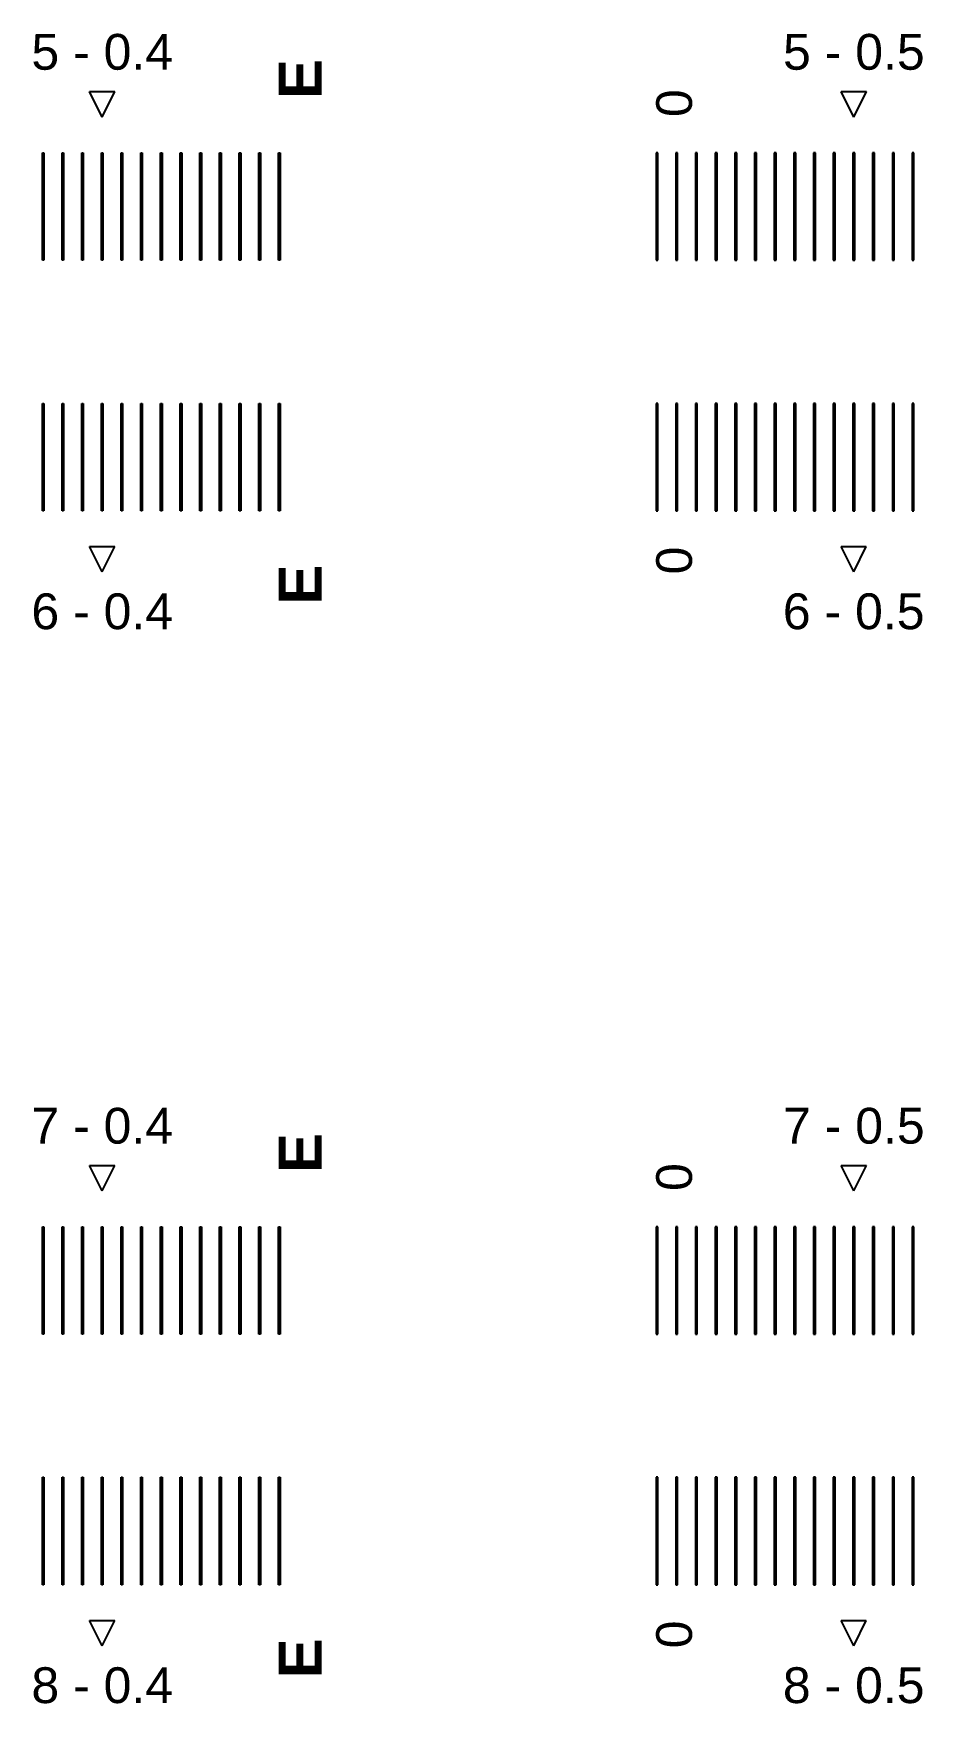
# Model space of a CAD drawing. Extents: x -24493 to 76507, y 84496 to 185496.
# Drawn here: x 24457.7 to 24706.2, y 114200.2 to 114666.7 of the extents above; entities that cross this region are included whole.
import ezdxf

# ---------------------------------------------------------------- set-up
doc = ezdxf.new("R2010")
doc.units = 13
doc.layers.add('CL - Label-1', color=120, linetype='Continuous')
doc.layers.add('CL - Label-2', color=132, linetype='Continuous')
doc.layers.add('CL - Sub-Micro', color=7, linetype='Continuous', true_color=0x47d1ff)
doc.styles.get("Standard").update_dxf_attribs({"font": 'arial.ttf'})

msp = doc.modelspace()

# ---------------------------------------------------------------- linework, layer by layer
at = {"layer": 'CL - Label-2'}
for p, q in [((24476.99, 114643.36), (24473.45, 114650.46)), ((24473.45, 114650.46), (24480.52, 114650.46)), ((24476.99, 114643.36), (24480.52, 114650.46)), ((24687.04, 114643.36), (24683.5, 114650.46)), ((24683.5, 114650.46), (24690.57, 114650.46)), ((24687.04, 114643.36), (24690.57, 114650.46)), ((24476.99, 114516.29), (24473.45, 114523.39)), ((24473.45, 114523.39), (24480.52, 114523.39)), ((24476.99, 114516.29), (24480.52, 114523.39)), ((24686.99, 114516.29), (24683.45, 114523.39)), ((24683.45, 114523.39), (24690.52, 114523.39)), ((24686.99, 114516.29), (24690.52, 114523.39)), ((24476.99, 114343.36), (24473.45, 114350.46)), ((24473.45, 114350.46), (24480.52, 114350.46)), ((24476.99, 114343.36), (24480.52, 114350.46)), ((24687.04, 114343.36), (24683.5, 114350.46)), ((24683.5, 114350.46), (24690.57, 114350.46)), ((24687.04, 114343.36), (24690.57, 114350.46)), ((24476.99, 114216.29), (24473.45, 114223.39)), ((24473.45, 114223.39), (24480.52, 114223.39)), ((24476.99, 114216.29), (24480.52, 114223.39)), ((24686.99, 114216.29), (24683.45, 114223.39)), ((24683.45, 114223.39), (24690.52, 114223.39)), ((24686.99, 114216.29), (24690.52, 114223.39))]:
    msp.add_line(p, q, dxfattribs=at)
at = {"layer": 'CL - Sub-Micro'}
for p, q in [((24460.29, 114633.36), (24460.69, 114633.36)), ((24460.29, 114603.36), (24460.29, 114633.36)), ((24460.69, 114633.36), (24460.69, 114603.36)), ((24465.79, 114633.36), (24466.19, 114633.36)), ((24465.79, 114603.36), (24465.79, 114633.36)), ((24466.19, 114633.36), (24466.19, 114603.36)), ((24471.29, 114633.36), (24471.69, 114633.36)), ((24471.29, 114603.36), (24471.29, 114633.36)), ((24471.69, 114633.36), (24471.69, 114603.36)), ((24476.79, 114633.36), (24477.19, 114633.36)), ((24476.79, 114603.36), (24476.79, 114633.36)), ((24477.19, 114633.36), (24477.19, 114603.36)), ((24482.29, 114633.36), (24482.69, 114633.36)), ((24482.29, 114603.36), (24482.29, 114633.36)), ((24482.69, 114633.36), (24482.69, 114603.36)), ((24487.79, 114633.36), (24488.19, 114633.36)), ((24487.79, 114603.36), (24487.79, 114633.36)), ((24488.19, 114633.36), (24488.19, 114603.36)), ((24493.29, 114633.36), (24493.69, 114633.36)), ((24493.29, 114603.36), (24493.29, 114633.36)), ((24493.69, 114633.36), (24493.69, 114603.36)), ((24498.79, 114633.36), (24499.19, 114633.36)), ((24498.79, 114603.36), (24498.79, 114633.36)), ((24499.19, 114633.36), (24499.19, 114603.36)), ((24504.29, 114633.36), (24504.69, 114633.36)), ((24504.29, 114603.36), (24504.29, 114633.36)), ((24504.69, 114633.36), (24504.69, 114603.36)), ((24509.79, 114633.36), (24510.19, 114633.36)), ((24509.79, 114603.36), (24509.79, 114633.36)), ((24510.19, 114633.36), (24510.19, 114603.36)), ((24515.29, 114633.36), (24515.69, 114633.36)), ((24515.29, 114603.36), (24515.29, 114633.36)), ((24515.69, 114633.36), (24515.69, 114603.36)), ((24520.79, 114633.36), (24521.19, 114633.36)), ((24520.79, 114603.36), (24520.79, 114633.36)), ((24521.19, 114633.36), (24521.19, 114603.36)), ((24526.29, 114633.36), (24526.69, 114633.36)), ((24526.29, 114603.36), (24526.29, 114633.36)), ((24526.69, 114633.36), (24526.69, 114603.36)), ((24631.79, 114633.36), (24631.79, 114603.36)), ((24632.29, 114633.36), (24631.79, 114633.36)), ((24632.29, 114603.36), (24632.29, 114633.36)), ((24637.29, 114633.36), (24637.29, 114603.36)), ((24637.79, 114633.36), (24637.29, 114633.36)), ((24637.79, 114603.36), (24637.79, 114633.36)), ((24642.79, 114633.36), (24642.79, 114603.36)), ((24643.29, 114633.36), (24642.79, 114633.36)), ((24643.29, 114603.36), (24643.29, 114633.36)), ((24648.29, 114633.36), (24648.29, 114603.36)), ((24648.79, 114633.36), (24648.29, 114633.36)), ((24648.79, 114603.36), (24648.79, 114633.36)), ((24653.79, 114633.36), (24653.79, 114603.36)), ((24654.29, 114633.36), (24653.79, 114633.36)), ((24654.29, 114603.36), (24654.29, 114633.36)), ((24659.29, 114633.36), (24659.29, 114603.36)), ((24659.79, 114633.36), (24659.29, 114633.36)), ((24659.79, 114603.36), (24659.79, 114633.36)), ((24664.79, 114633.36), (24664.79, 114603.36)), ((24665.29, 114633.36), (24664.79, 114633.36)), ((24665.29, 114603.36), (24665.29, 114633.36)), ((24670.29, 114633.36), (24670.29, 114603.36)), ((24670.79, 114633.36), (24670.29, 114633.36)), ((24670.79, 114603.36), (24670.79, 114633.36)), ((24675.79, 114633.36), (24675.79, 114603.36)), ((24676.29, 114633.36), (24675.79, 114633.36)), ((24676.29, 114603.36), (24676.29, 114633.36)), ((24681.29, 114633.36), (24681.29, 114603.36)), ((24681.79, 114633.36), (24681.29, 114633.36)), ((24681.79, 114603.36), (24681.79, 114633.36)), ((24686.79, 114633.36), (24686.79, 114603.36)), ((24687.29, 114633.36), (24686.79, 114633.36)), ((24687.29, 114603.36), (24687.29, 114633.36)), ((24692.29, 114633.36), (24692.29, 114603.36)), ((24692.79, 114633.36), (24692.29, 114633.36)), ((24692.79, 114603.36), (24692.79, 114633.36)), ((24697.79, 114633.36), (24697.79, 114603.36)), ((24698.29, 114633.36), (24697.79, 114633.36)), ((24698.29, 114603.36), (24698.29, 114633.36)), ((24703.29, 114633.36), (24703.29, 114603.36)), ((24703.79, 114633.36), (24703.29, 114633.36)), ((24703.79, 114603.36), (24703.79, 114633.36)), ((24460.69, 114603.36), (24460.29, 114603.36)), ((24466.19, 114603.36), (24465.79, 114603.36)), ((24471.69, 114603.36), (24471.29, 114603.36)), ((24477.19, 114603.36), (24476.79, 114603.36)), ((24482.69, 114603.36), (24482.29, 114603.36)), ((24488.19, 114603.36), (24487.79, 114603.36)), ((24493.69, 114603.36), (24493.29, 114603.36)), ((24499.19, 114603.36), (24498.79, 114603.36)), ((24504.69, 114603.36), (24504.29, 114603.36)), ((24510.19, 114603.36), (24509.79, 114603.36)), ((24515.69, 114603.36), (24515.29, 114603.36)), ((24521.19, 114603.36), (24520.79, 114603.36)), ((24526.69, 114603.36), (24526.29, 114603.36)), ((24631.79, 114603.36), (24632.29, 114603.36)), ((24637.29, 114603.36), (24637.79, 114603.36)), ((24642.79, 114603.36), (24643.29, 114603.36)), ((24648.29, 114603.36), (24648.79, 114603.36)), ((24653.79, 114603.36), (24654.29, 114603.36)), ((24659.29, 114603.36), (24659.79, 114603.36)), ((24664.79, 114603.36), (24665.29, 114603.36)), ((24670.29, 114603.36), (24670.79, 114603.36)), ((24675.79, 114603.36), (24676.29, 114603.36)), ((24681.29, 114603.36), (24681.79, 114603.36)), ((24686.79, 114603.36), (24687.29, 114603.36)), ((24692.29, 114603.36), (24692.79, 114603.36)), ((24697.79, 114603.36), (24698.29, 114603.36)), ((24703.29, 114603.36), (24703.79, 114603.36)), ((24460.29, 114563.36), (24460.69, 114563.36)), ((24460.29, 114533.36), (24460.29, 114563.36)), ((24460.69, 114563.36), (24460.69, 114533.36)), ((24465.79, 114563.36), (24466.19, 114563.36)), ((24465.79, 114533.36), (24465.79, 114563.36)), ((24466.19, 114563.36), (24466.19, 114533.36)), ((24471.29, 114563.36), (24471.69, 114563.36)), ((24471.29, 114533.36), (24471.29, 114563.36)), ((24471.69, 114563.36), (24471.69, 114533.36)), ((24476.79, 114563.36), (24477.19, 114563.36)), ((24476.79, 114533.36), (24476.79, 114563.36)), ((24477.19, 114563.36), (24477.19, 114533.36)), ((24482.29, 114563.36), (24482.69, 114563.36)), ((24482.29, 114533.36), (24482.29, 114563.36)), ((24482.69, 114563.36), (24482.69, 114533.36)), ((24487.79, 114563.36), (24488.19, 114563.36)), ((24487.79, 114533.36), (24487.79, 114563.36)), ((24488.19, 114563.36), (24488.19, 114533.36)), ((24493.29, 114563.36), (24493.69, 114563.36)), ((24493.29, 114533.36), (24493.29, 114563.36)), ((24493.69, 114563.36), (24493.69, 114533.36)), ((24498.79, 114563.36), (24499.19, 114563.36)), ((24498.79, 114533.36), (24498.79, 114563.36)), ((24499.19, 114563.36), (24499.19, 114533.36)), ((24504.29, 114563.36), (24504.69, 114563.36)), ((24504.29, 114533.36), (24504.29, 114563.36)), ((24504.69, 114563.36), (24504.69, 114533.36)), ((24509.79, 114563.36), (24510.19, 114563.36)), ((24509.79, 114533.36), (24509.79, 114563.36)), ((24510.19, 114563.36), (24510.19, 114533.36)), ((24515.29, 114563.36), (24515.69, 114563.36)), ((24515.29, 114533.36), (24515.29, 114563.36)), ((24515.69, 114563.36), (24515.69, 114533.36)), ((24520.79, 114563.36), (24521.19, 114563.36)), ((24520.79, 114533.36), (24520.79, 114563.36)), ((24521.19, 114563.36), (24521.19, 114533.36)), ((24526.29, 114563.36), (24526.69, 114563.36)), ((24526.29, 114533.36), (24526.29, 114563.36)), ((24526.69, 114563.36), (24526.69, 114533.36)), ((24631.79, 114563.36), (24631.79, 114533.36)), ((24632.29, 114563.36), (24631.79, 114563.36)), ((24632.29, 114533.36), (24632.29, 114563.36)), ((24637.29, 114563.36), (24637.29, 114533.36)), ((24637.79, 114563.36), (24637.29, 114563.36)), ((24637.79, 114533.36), (24637.79, 114563.36)), ((24642.79, 114563.36), (24642.79, 114533.36)), ((24643.29, 114563.36), (24642.79, 114563.36)), ((24643.29, 114533.36), (24643.29, 114563.36)), ((24648.29, 114563.36), (24648.29, 114533.36)), ((24648.79, 114563.36), (24648.29, 114563.36)), ((24648.79, 114533.36), (24648.79, 114563.36)), ((24653.79, 114563.36), (24653.79, 114533.36)), ((24654.29, 114563.36), (24653.79, 114563.36)), ((24654.29, 114533.36), (24654.29, 114563.36)), ((24659.29, 114563.36), (24659.29, 114533.36)), ((24659.79, 114563.36), (24659.29, 114563.36)), ((24659.79, 114533.36), (24659.79, 114563.36)), ((24664.79, 114563.36), (24664.79, 114533.36)), ((24665.29, 114563.36), (24664.79, 114563.36)), ((24665.29, 114533.36), (24665.29, 114563.36)), ((24670.29, 114563.36), (24670.29, 114533.36)), ((24670.79, 114563.36), (24670.29, 114563.36)), ((24670.79, 114533.36), (24670.79, 114563.36)), ((24675.79, 114563.36), (24675.79, 114533.36)), ((24676.29, 114563.36), (24675.79, 114563.36)), ((24676.29, 114533.36), (24676.29, 114563.36)), ((24681.29, 114563.36), (24681.29, 114533.36)), ((24681.79, 114563.36), (24681.29, 114563.36)), ((24681.79, 114533.36), (24681.79, 114563.36)), ((24686.79, 114563.36), (24686.79, 114533.36)), ((24687.29, 114563.36), (24686.79, 114563.36)), ((24687.29, 114533.36), (24687.29, 114563.36)), ((24692.29, 114563.36), (24692.29, 114533.36)), ((24692.79, 114563.36), (24692.29, 114563.36)), ((24692.79, 114533.36), (24692.79, 114563.36)), ((24697.79, 114563.36), (24697.79, 114533.36)), ((24698.29, 114563.36), (24697.79, 114563.36)), ((24698.29, 114533.36), (24698.29, 114563.36)), ((24703.29, 114563.36), (24703.29, 114533.36)), ((24703.79, 114563.36), (24703.29, 114563.36)), ((24703.79, 114533.36), (24703.79, 114563.36)), ((24460.69, 114533.36), (24460.29, 114533.36)), ((24466.19, 114533.36), (24465.79, 114533.36)), ((24471.69, 114533.36), (24471.29, 114533.36)), ((24477.19, 114533.36), (24476.79, 114533.36)), ((24482.69, 114533.36), (24482.29, 114533.36)), ((24488.19, 114533.36), (24487.79, 114533.36)), ((24493.69, 114533.36), (24493.29, 114533.36)), ((24499.19, 114533.36), (24498.79, 114533.36)), ((24504.69, 114533.36), (24504.29, 114533.36)), ((24510.19, 114533.36), (24509.79, 114533.36)), ((24515.69, 114533.36), (24515.29, 114533.36)), ((24521.19, 114533.36), (24520.79, 114533.36)), ((24526.69, 114533.36), (24526.29, 114533.36)), ((24631.79, 114533.36), (24632.29, 114533.36)), ((24637.29, 114533.36), (24637.79, 114533.36)), ((24642.79, 114533.36), (24643.29, 114533.36)), ((24648.29, 114533.36), (24648.79, 114533.36)), ((24653.79, 114533.36), (24654.29, 114533.36)), ((24659.29, 114533.36), (24659.79, 114533.36)), ((24664.79, 114533.36), (24665.29, 114533.36)), ((24670.29, 114533.36), (24670.79, 114533.36)), ((24675.79, 114533.36), (24676.29, 114533.36)), ((24681.29, 114533.36), (24681.79, 114533.36)), ((24686.79, 114533.36), (24687.29, 114533.36)), ((24692.29, 114533.36), (24692.79, 114533.36)), ((24697.79, 114533.36), (24698.29, 114533.36)), ((24703.29, 114533.36), (24703.79, 114533.36)), ((24460.29, 114333.36), (24460.69, 114333.36)), ((24460.29, 114303.36), (24460.29, 114333.36)), ((24460.69, 114333.36), (24460.69, 114303.36)), ((24465.79, 114333.36), (24466.19, 114333.36)), ((24465.79, 114303.36), (24465.79, 114333.36)), ((24466.19, 114333.36), (24466.19, 114303.36)), ((24471.29, 114333.36), (24471.69, 114333.36)), ((24471.29, 114303.36), (24471.29, 114333.36)), ((24471.69, 114333.36), (24471.69, 114303.36)), ((24476.79, 114333.36), (24477.19, 114333.36)), ((24476.79, 114303.36), (24476.79, 114333.36)), ((24477.19, 114333.36), (24477.19, 114303.36)), ((24482.29, 114333.36), (24482.69, 114333.36)), ((24482.29, 114303.36), (24482.29, 114333.36)), ((24482.69, 114333.36), (24482.69, 114303.36)), ((24487.79, 114333.36), (24488.19, 114333.36)), ((24487.79, 114303.36), (24487.79, 114333.36)), ((24488.19, 114333.36), (24488.19, 114303.36)), ((24493.29, 114333.36), (24493.69, 114333.36)), ((24493.29, 114303.36), (24493.29, 114333.36)), ((24493.69, 114333.36), (24493.69, 114303.36)), ((24498.79, 114333.36), (24499.19, 114333.36)), ((24498.79, 114303.36), (24498.79, 114333.36)), ((24499.19, 114333.36), (24499.19, 114303.36)), ((24504.29, 114333.36), (24504.69, 114333.36)), ((24504.29, 114303.36), (24504.29, 114333.36)), ((24504.69, 114333.36), (24504.69, 114303.36)), ((24509.79, 114333.36), (24510.19, 114333.36)), ((24509.79, 114303.36), (24509.79, 114333.36)), ((24510.19, 114333.36), (24510.19, 114303.36)), ((24515.29, 114333.36), (24515.69, 114333.36)), ((24515.29, 114303.36), (24515.29, 114333.36)), ((24515.69, 114333.36), (24515.69, 114303.36)), ((24520.79, 114333.36), (24521.19, 114333.36)), ((24520.79, 114303.36), (24520.79, 114333.36)), ((24521.19, 114333.36), (24521.19, 114303.36)), ((24526.29, 114333.36), (24526.69, 114333.36)), ((24526.29, 114303.36), (24526.29, 114333.36)), ((24526.69, 114333.36), (24526.69, 114303.36)), ((24631.79, 114333.36), (24631.79, 114303.36)), ((24632.29, 114333.36), (24631.79, 114333.36)), ((24632.29, 114303.36), (24632.29, 114333.36)), ((24637.29, 114333.36), (24637.29, 114303.36)), ((24637.79, 114333.36), (24637.29, 114333.36)), ((24637.79, 114303.36), (24637.79, 114333.36)), ((24642.79, 114333.36), (24642.79, 114303.36)), ((24643.29, 114333.36), (24642.79, 114333.36)), ((24643.29, 114303.36), (24643.29, 114333.36)), ((24648.29, 114333.36), (24648.29, 114303.36)), ((24648.79, 114333.36), (24648.29, 114333.36)), ((24648.79, 114303.36), (24648.79, 114333.36)), ((24653.79, 114333.36), (24653.79, 114303.36)), ((24654.29, 114333.36), (24653.79, 114333.36)), ((24654.29, 114303.36), (24654.29, 114333.36)), ((24659.29, 114333.36), (24659.29, 114303.36)), ((24659.79, 114333.36), (24659.29, 114333.36)), ((24659.79, 114303.36), (24659.79, 114333.36)), ((24664.79, 114333.36), (24664.79, 114303.36)), ((24665.29, 114333.36), (24664.79, 114333.36)), ((24665.29, 114303.36), (24665.29, 114333.36)), ((24670.29, 114333.36), (24670.29, 114303.36)), ((24670.79, 114333.36), (24670.29, 114333.36)), ((24670.79, 114303.36), (24670.79, 114333.36)), ((24675.79, 114333.36), (24675.79, 114303.36)), ((24676.29, 114333.36), (24675.79, 114333.36)), ((24676.29, 114303.36), (24676.29, 114333.36)), ((24681.29, 114333.36), (24681.29, 114303.36)), ((24681.79, 114333.36), (24681.29, 114333.36)), ((24681.79, 114303.36), (24681.79, 114333.36)), ((24686.79, 114333.36), (24686.79, 114303.36)), ((24687.29, 114333.36), (24686.79, 114333.36)), ((24687.29, 114303.36), (24687.29, 114333.36)), ((24692.29, 114333.36), (24692.29, 114303.36)), ((24692.79, 114333.36), (24692.29, 114333.36)), ((24692.79, 114303.36), (24692.79, 114333.36)), ((24697.79, 114333.36), (24697.79, 114303.36)), ((24698.29, 114333.36), (24697.79, 114333.36)), ((24698.29, 114303.36), (24698.29, 114333.36)), ((24703.29, 114333.36), (24703.29, 114303.36)), ((24703.79, 114333.36), (24703.29, 114333.36)), ((24703.79, 114303.36), (24703.79, 114333.36)), ((24460.69, 114303.36), (24460.29, 114303.36)), ((24466.19, 114303.36), (24465.79, 114303.36)), ((24471.69, 114303.36), (24471.29, 114303.36)), ((24477.19, 114303.36), (24476.79, 114303.36)), ((24482.69, 114303.36), (24482.29, 114303.36)), ((24488.19, 114303.36), (24487.79, 114303.36)), ((24493.69, 114303.36), (24493.29, 114303.36)), ((24499.19, 114303.36), (24498.79, 114303.36)), ((24504.69, 114303.36), (24504.29, 114303.36)), ((24510.19, 114303.36), (24509.79, 114303.36)), ((24515.69, 114303.36), (24515.29, 114303.36)), ((24521.19, 114303.36), (24520.79, 114303.36)), ((24526.69, 114303.36), (24526.29, 114303.36)), ((24631.79, 114303.36), (24632.29, 114303.36)), ((24637.29, 114303.36), (24637.79, 114303.36)), ((24642.79, 114303.36), (24643.29, 114303.36)), ((24648.29, 114303.36), (24648.79, 114303.36)), ((24653.79, 114303.36), (24654.29, 114303.36)), ((24659.29, 114303.36), (24659.79, 114303.36)), ((24664.79, 114303.36), (24665.29, 114303.36)), ((24670.29, 114303.36), (24670.79, 114303.36)), ((24675.79, 114303.36), (24676.29, 114303.36)), ((24681.29, 114303.36), (24681.79, 114303.36)), ((24686.79, 114303.36), (24687.29, 114303.36)), ((24692.29, 114303.36), (24692.79, 114303.36)), ((24697.79, 114303.36), (24698.29, 114303.36)), ((24703.29, 114303.36), (24703.79, 114303.36)), ((24460.29, 114263.36), (24460.69, 114263.36)), ((24460.29, 114233.36), (24460.29, 114263.36)), ((24460.69, 114263.36), (24460.69, 114233.36)), ((24465.79, 114263.36), (24466.19, 114263.36)), ((24465.79, 114233.36), (24465.79, 114263.36)), ((24466.19, 114263.36), (24466.19, 114233.36)), ((24471.29, 114263.36), (24471.69, 114263.36)), ((24471.29, 114233.36), (24471.29, 114263.36)), ((24471.69, 114263.36), (24471.69, 114233.36)), ((24476.79, 114263.36), (24477.19, 114263.36)), ((24476.79, 114233.36), (24476.79, 114263.36)), ((24477.19, 114263.36), (24477.19, 114233.36)), ((24482.29, 114263.36), (24482.69, 114263.36)), ((24482.29, 114233.36), (24482.29, 114263.36)), ((24482.69, 114263.36), (24482.69, 114233.36)), ((24487.79, 114263.36), (24488.19, 114263.36)), ((24487.79, 114233.36), (24487.79, 114263.36)), ((24488.19, 114263.36), (24488.19, 114233.36)), ((24493.29, 114263.36), (24493.69, 114263.36)), ((24493.29, 114233.36), (24493.29, 114263.36)), ((24493.69, 114263.36), (24493.69, 114233.36)), ((24498.79, 114263.36), (24499.19, 114263.36)), ((24498.79, 114233.36), (24498.79, 114263.36)), ((24499.19, 114263.36), (24499.19, 114233.36)), ((24504.29, 114263.36), (24504.69, 114263.36)), ((24504.29, 114233.36), (24504.29, 114263.36)), ((24504.69, 114263.36), (24504.69, 114233.36)), ((24509.79, 114263.36), (24510.19, 114263.36)), ((24509.79, 114233.36), (24509.79, 114263.36)), ((24510.19, 114263.36), (24510.19, 114233.36)), ((24515.29, 114263.36), (24515.69, 114263.36)), ((24515.29, 114233.36), (24515.29, 114263.36)), ((24515.69, 114263.36), (24515.69, 114233.36)), ((24520.79, 114263.36), (24521.19, 114263.36)), ((24520.79, 114233.36), (24520.79, 114263.36)), ((24521.19, 114263.36), (24521.19, 114233.36)), ((24526.29, 114263.36), (24526.69, 114263.36)), ((24526.29, 114233.36), (24526.29, 114263.36)), ((24526.69, 114263.36), (24526.69, 114233.36)), ((24631.79, 114263.36), (24631.79, 114233.36)), ((24632.29, 114263.36), (24631.79, 114263.36)), ((24632.29, 114233.36), (24632.29, 114263.36)), ((24637.29, 114263.36), (24637.29, 114233.36)), ((24637.79, 114263.36), (24637.29, 114263.36)), ((24637.79, 114233.36), (24637.79, 114263.36)), ((24642.79, 114263.36), (24642.79, 114233.36)), ((24643.29, 114263.36), (24642.79, 114263.36)), ((24643.29, 114233.36), (24643.29, 114263.36)), ((24648.29, 114263.36), (24648.29, 114233.36)), ((24648.79, 114263.36), (24648.29, 114263.36)), ((24648.79, 114233.36), (24648.79, 114263.36)), ((24653.79, 114263.36), (24653.79, 114233.36)), ((24654.29, 114263.36), (24653.79, 114263.36)), ((24654.29, 114233.36), (24654.29, 114263.36)), ((24659.29, 114263.36), (24659.29, 114233.36)), ((24659.79, 114263.36), (24659.29, 114263.36)), ((24659.79, 114233.36), (24659.79, 114263.36)), ((24664.79, 114263.36), (24664.79, 114233.36)), ((24665.29, 114263.36), (24664.79, 114263.36)), ((24665.29, 114233.36), (24665.29, 114263.36)), ((24670.29, 114263.36), (24670.29, 114233.36)), ((24670.79, 114263.36), (24670.29, 114263.36)), ((24670.79, 114233.36), (24670.79, 114263.36)), ((24675.79, 114263.36), (24675.79, 114233.36)), ((24676.29, 114263.36), (24675.79, 114263.36)), ((24676.29, 114233.36), (24676.29, 114263.36)), ((24681.29, 114263.36), (24681.29, 114233.36)), ((24681.79, 114263.36), (24681.29, 114263.36)), ((24681.79, 114233.36), (24681.79, 114263.36)), ((24686.79, 114263.36), (24686.79, 114233.36)), ((24687.29, 114263.36), (24686.79, 114263.36)), ((24687.29, 114233.36), (24687.29, 114263.36)), ((24692.29, 114263.36), (24692.29, 114233.36)), ((24692.79, 114263.36), (24692.29, 114263.36)), ((24692.79, 114233.36), (24692.79, 114263.36)), ((24697.79, 114263.36), (24697.79, 114233.36)), ((24698.29, 114263.36), (24697.79, 114263.36)), ((24698.29, 114233.36), (24698.29, 114263.36)), ((24703.29, 114263.36), (24703.29, 114233.36)), ((24703.79, 114263.36), (24703.29, 114263.36)), ((24703.79, 114233.36), (24703.79, 114263.36)), ((24460.69, 114233.36), (24460.29, 114233.36)), ((24466.19, 114233.36), (24465.79, 114233.36)), ((24471.69, 114233.36), (24471.29, 114233.36)), ((24477.19, 114233.36), (24476.79, 114233.36)), ((24482.69, 114233.36), (24482.29, 114233.36)), ((24488.19, 114233.36), (24487.79, 114233.36)), ((24493.69, 114233.36), (24493.29, 114233.36)), ((24499.19, 114233.36), (24498.79, 114233.36)), ((24504.69, 114233.36), (24504.29, 114233.36)), ((24510.19, 114233.36), (24509.79, 114233.36)), ((24515.69, 114233.36), (24515.29, 114233.36)), ((24521.19, 114233.36), (24520.79, 114233.36)), ((24526.69, 114233.36), (24526.29, 114233.36)), ((24631.79, 114233.36), (24632.29, 114233.36)), ((24637.29, 114233.36), (24637.79, 114233.36)), ((24642.79, 114233.36), (24643.29, 114233.36)), ((24648.29, 114233.36), (24648.79, 114233.36)), ((24653.79, 114233.36), (24654.29, 114233.36)), ((24659.29, 114233.36), (24659.79, 114233.36)), ((24664.79, 114233.36), (24665.29, 114233.36)), ((24670.29, 114233.36), (24670.79, 114233.36)), ((24675.79, 114233.36), (24676.29, 114233.36)), ((24681.29, 114233.36), (24681.79, 114233.36)), ((24686.79, 114233.36), (24687.29, 114233.36)), ((24692.29, 114233.36), (24692.79, 114233.36)), ((24697.79, 114233.36), (24698.29, 114233.36)), ((24703.29, 114233.36), (24703.79, 114233.36))]:
    msp.add_line(p, q, dxfattribs=at)

# ---------------------------------------------------------------- texts
at = {"layer": 'CL - Label-1', "rotation": 90}
for s, width, heights, insert, char_height, attachment_point in [('{\\fArial|b1|i0|c0|p34;E}', 33.3178, [8.18], (24526.29, 114648.36), 12, 1), ('0', 21.565, [8.55], (24631.79, 114643.36), 10, 1), ('0', 21.565, [8.55], (24631.79, 114523.36), 10, 3), ('{\\fArial|b1|i0|c0|p34;E}', 33.3178, [8.18], (24526.29, 114518.36), 12, 3), ('{\\fArial|b1|i0|c0|p34;E}', 33.3178, [8.18], (24526.29, 114348.36), 12, 1), ('0', 21.565, [8.55], (24631.79, 114343.36), 10, 1), ('0', 21.565, [8.55], (24631.79, 114223.36), 10, 3), ('{\\fArial|b1|i0|c0|p34;E}', 33.3178, [8.18], (24526.29, 114218.36), 12, 3)]:
    msp.add_mtext_dynamic_manual_height_columns(s, width=width, gutter_width=12.5, heights=heights, dxfattribs=dict(at, insert=insert, char_height=char_height, attachment_point=attachment_point))
at = {"layer": 'CL - Label-2', "char_height": 10}
for s, insert, attachment_point in [('5 - 0.4', (24476.99, 114656.44), 8), ('5 - 0.5', (24687.04, 114656.44), 8), ('6 - 0.4', (24476.99, 114510.29), 2), ('6 - 0.5', (24686.99, 114510.29), 2), ('7 - 0.4', (24476.99, 114356.44), 8), ('7 - 0.5', (24687.04, 114356.44), 8), ('8 - 0.4', (24476.99, 114210.29), 2), ('8 - 0.5', (24686.99, 114210.29), 2)]:
    msp.add_mtext_dynamic_manual_height_columns(s, width=52.3045, gutter_width=12.5, heights=[18.11], dxfattribs=dict(at, insert=insert, attachment_point=attachment_point))

doc.saveas('drawing.dxf')
